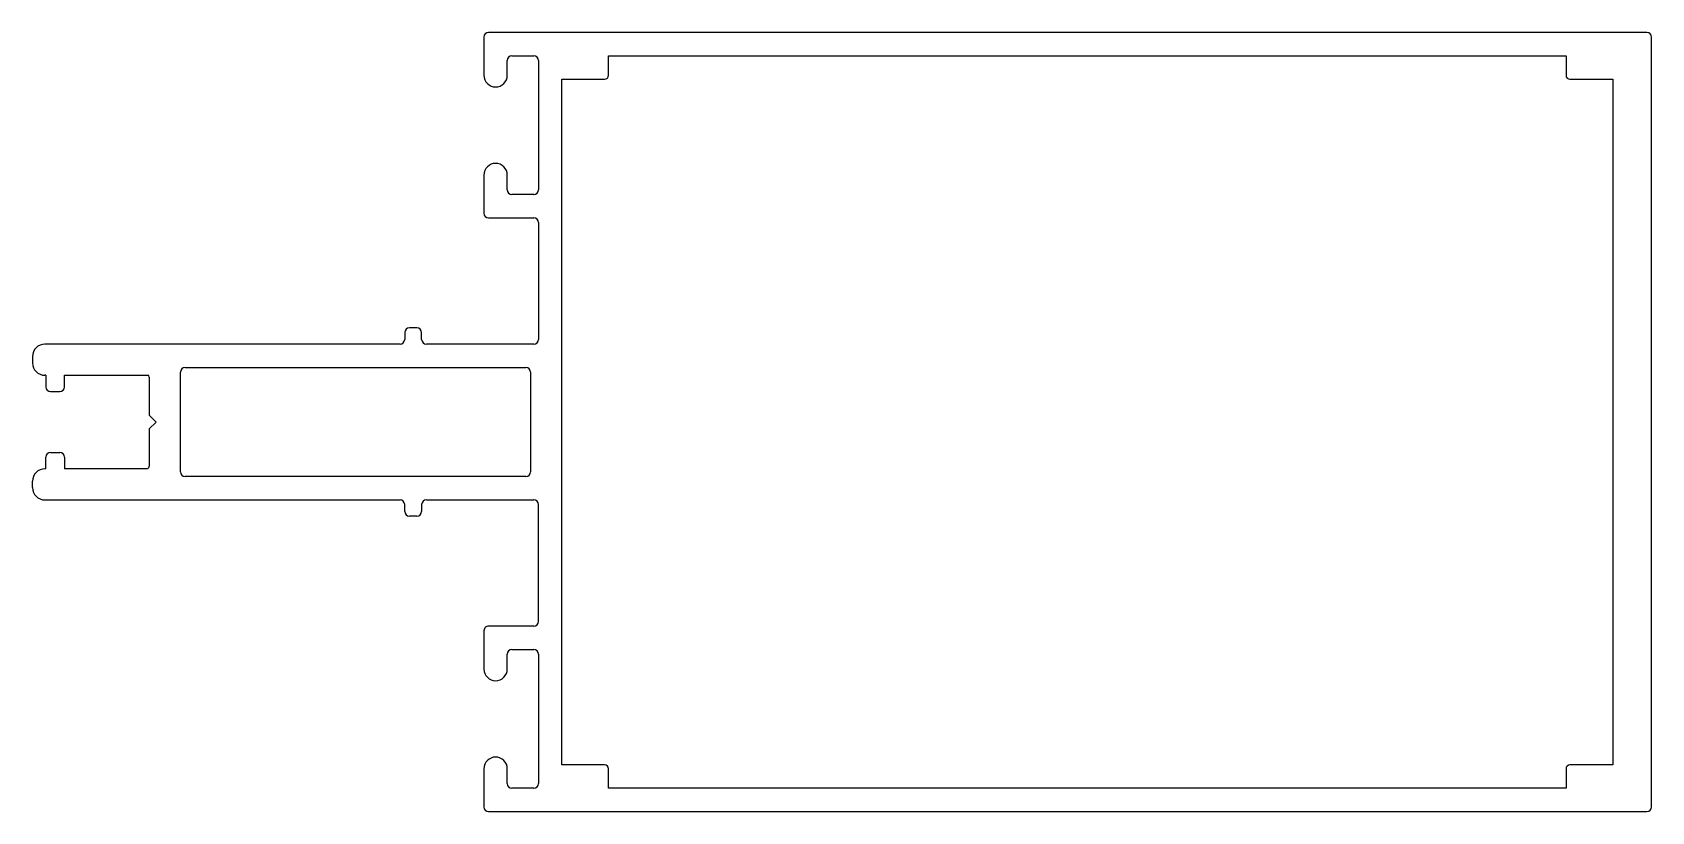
# Model space of a CAD drawing. Extents: x 781 to 885, y 538 to 588.
import ezdxf

# ---------------------------------------------------------------- set-up
doc = ezdxf.new("R2010")
doc.units = 0
doc.layers.get('0').update_dxf_attribs({"linetype": 'CONTINUOUS'})

msp = doc.modelspace()

# ---------------------------------------------------------------- linework, layer by layer
at = {"linetype": 'BYBLOCK'}
for p, q in [((810.02, 587.68), (810.02, 585.23)), ((884.72, 587.98), (810.32, 587.98)), ((885.02, 538.28), (885.02, 587.68)), ((811.52, 585.23), (811.52, 586.18)), ((811.82, 586.48), (813.22, 586.48)), ((813.52, 586.18), (813.52, 577.88)), ((818.02, 586.48), (879.52, 586.48)), ((818.02, 585.23), (818.02, 586.48)), ((879.52, 586.48), (879.52, 585.23)), ((815.02, 540.98), (815.02, 584.98)), ((815.02, 584.98), (817.77, 584.98)), ((879.77, 584.98), (882.52, 584.98)), ((882.52, 584.98), (882.52, 540.98)), ((810.02, 578.83), (810.02, 576.38)), ((811.52, 577.88), (811.52, 578.83)), ((813.22, 577.58), (811.82, 577.58)), ((810.32, 576.08), (813.22, 576.08)), ((813.52, 575.78), (813.52, 568.28)), ((805.72, 569.02), (805.23, 569.02)), ((804.63, 567.98), (781.82, 567.98)), ((804.93, 568.72), (804.93, 568.28)), ((806.02, 568.28), (806.02, 568.72)), ((813.22, 567.98), (806.32, 567.98)), ((781.02, 567.18), (781.02, 566.78)), ((781.88, 565.98), (781.82, 565.98)), ((781.88, 565.98), (781.88, 565.23)), ((783.08, 565.23), (783.08, 565.98)), ((783.08, 565.98), (788.44, 565.98)), ((788.52, 565.87), (788.52, 563.42)), ((790.52, 559.78), (790.52, 566.18)), ((790.82, 566.48), (812.72, 566.48)), ((813.02, 566.18), (813.02, 559.78)), ((782.18, 564.93), (782.78, 564.93)), ((788.52, 563.42), (788.96, 562.98)), ((788.96, 562.98), (788.52, 562.54)), ((788.52, 562.54), (788.52, 560.15)), ((781.88, 559.98), (781.88, 560.73)), ((782.18, 561.03), (782.78, 561.03)), ((783.08, 560.73), (783.08, 559.98)), ((781.88, 559.98), (781.82, 559.98)), ((788.42, 559.98), (783.08, 559.98)), ((781.02, 558.78), (781.02, 559.18)), ((812.72, 559.48), (790.82, 559.48)), ((781.82, 557.98), (804.63, 557.98)), ((804.93, 557.24), (804.93, 557.68)), ((806.02, 557.68), (806.02, 557.24)), ((806.32, 557.98), (813.22, 557.98)), ((813.52, 550.18), (813.52, 557.68)), ((805.72, 556.94), (805.23, 556.94)), ((810.02, 549.58), (810.02, 547.13)), ((813.22, 549.88), (810.32, 549.88)), ((811.52, 547.13), (811.52, 548.08)), ((811.82, 548.38), (813.22, 548.38)), ((813.52, 548.08), (813.52, 539.78)), ((817.77, 540.98), (815.02, 540.98)), ((882.52, 540.98), (879.77, 540.98)), ((810.02, 540.73), (810.02, 538.28)), ((811.52, 539.78), (811.52, 540.73)), ((818.02, 539.48), (818.02, 540.73)), ((879.52, 540.73), (879.52, 539.48)), ((813.22, 539.48), (811.82, 539.48)), ((879.52, 539.48), (818.02, 539.48)), ((810.32, 537.98), (884.72, 537.98))]:
    msp.add_line(p, q, dxfattribs=at)
for centre, radius, start, end in [((810.32, 587.68), 0.3, 90, 180), ((884.72, 587.68), 0.3, 0, 90), ((811.82, 586.18), 0.3, 90, 180), ((813.22, 586.18), 0.3, 0, 90), ((810.77, 585.23), 0.75, 180, 0), ((817.77, 585.23), 0.25, 270, 0), ((879.77, 585.23), 0.25, 180, 270), ((810.77, 578.83), 0.75, 0, 180), ((811.82, 577.88), 0.3, 180, 270), ((813.22, 577.88), 0.3, 270, 0), ((810.32, 576.38), 0.3, 180.0041, 270.0041), ((813.22, 575.78), 0.3, 0, 90), ((805.23, 568.72), 0.3, 90, 180), ((805.72, 568.72), 0.3, 0, 90), ((781.82, 567.18), 0.8, 90, 180), ((804.63, 568.28), 0.3, 270, 0), ((806.32, 568.28), 0.3, 180, 270), ((813.22, 568.28), 0.3, 270, 0), ((781.82, 566.78), 0.8, 180, 270), ((788.37, 565.85), 0.149, 6.7086, 63.6687), ((790.82, 566.18), 0.3, 90, 180), ((812.72, 566.18), 0.3, 0, 90), ((782.18, 565.23), 0.3, 180, 270), ((782.78, 565.23), 0.3, 270, 0), ((782.18, 560.73), 0.3, 90, 180), ((782.78, 560.73), 0.3, 0, 90), ((781.82, 559.18), 0.8, 90, 180), ((788.31, 560.16), 0.208, 302.8841, 357.7572), ((790.82, 559.78), 0.3, 180, 270), ((812.72, 559.78), 0.3, 270, 0), ((781.82, 558.78), 0.8, 180, 270), ((804.63, 557.68), 0.3, 0, 90), ((806.32, 557.68), 0.3, 90, 180), ((813.22, 557.68), 0.3, 0, 90), ((805.23, 557.24), 0.3, 180, 270), ((805.72, 557.24), 0.3, 270, 0), ((813.22, 550.18), 0.3, 270, 0), ((810.32, 549.58), 0.3, 89.9959, 179.9959), ((811.82, 548.08), 0.3, 90, 180), ((813.22, 548.08), 0.3, 0, 90), ((810.77, 547.13), 0.75, 180, 0), ((810.77, 540.73), 0.75, 0, 180), ((817.77, 540.73), 0.25, 0, 90), ((879.77, 540.73), 0.25, 90, 180), ((811.82, 539.78), 0.3, 180, 270), ((813.22, 539.78), 0.3, 270, 0), ((810.32, 538.28), 0.3, 180, 270), ((884.72, 538.28), 0.3, 270, 0)]:
    msp.add_arc(centre, radius, start, end, dxfattribs=at)

doc.saveas('drawing.dxf')
